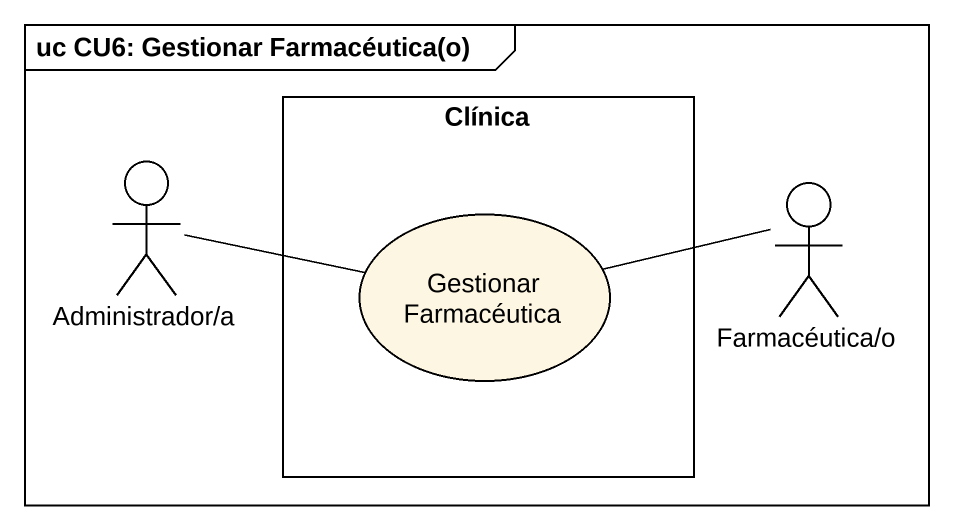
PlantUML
@startuml
mainframe uc CU6: Gestionar Farmacéutica(o)
actor "Administrador/a" as Administrador_a
rectangle Clínica {
  usecase "Gestionar Farmacéutica" as Gestionar_Farmacéutica
}
actor "Farmacéutica/o" as Farmacéutica_o
Administrador_a -right- Gestionar_Farmacéutica
Farmacéutica_o -left- Gestionar_Farmacéutica
@enduml
